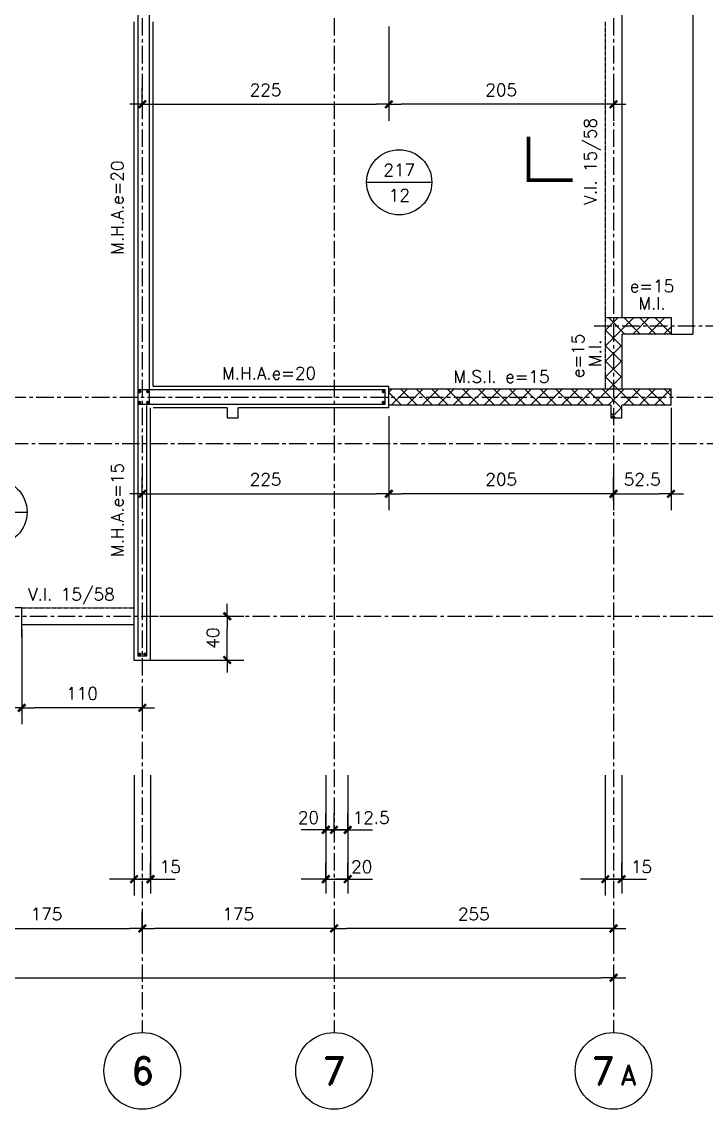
# Model space of a CAD drawing. Header units: millimetres. Extents: x -656237 to -652202, y 83238 to 86298.
# Drawn here: x -654225 to -653600, y 83378 to 84371 of the extents above; entities that cross this region are included whole.
import ezdxf
from ezdxf.enums import TextEntityAlignment as Align

# ---------------------------------------------------------------- set-up
doc = ezdxf.new("R2010")
doc.units = ezdxf.units.MM
doc.header["$LTSCALE"] = 0.5
for name, pattern in [('CENTER', [50.8, 31.75, -6.35, 6.35, -6.35]), ('DASHED', [0.75, 0.5, -0.25]), ('HIDDEN', [0.375, 0.25, -0.125])]:
    doc.linetypes.add(name, pattern=pattern)
for name, color, linetype in [('A-LINEA 015', 6, 'Continuous'), ('BORDE DE LOSAS', 3, 'Continuous'), ('CONTORNOS', 3, 'Continuous'), ('COTAS', 5, 'Continuous'), ('Cotas2', 1, 'Continuous'), ('EJES', 1, 'CENTER'), ('HATCH2', 1, 'HIDDEN'), ('MALLA', 1, 'Continuous'), ('MUROS', 5, 'Continuous'), ('SEGMENTOS1', 2, 'DASHED'), ('TEXTOS1', 9, 'Continuous'), ('VIGAS', 3, 'Continuous')]:
    doc.layers.add(name, color=color, linetype=linetype)
doc.styles.add('ROMAND', font='romand')
doc.styles.add('ROMANS', font='romans')
doc.dimstyles.new('ING-50', dxfattribs={"dimscale": 5, "dimtxt": 2.25, "dimasz": 2.25, "dimexe": 3, "dimexo": 0, "dimgap": 1.5, "dimtad": 1, "dimdec": 1, "dimzin": 12, "dimdsep": 46, "dimtxsty": 'ROMANS', "dimblk1": 'TICK1', "dimblk2": 'TICK1', "dimsah": 1, "dimcen": 0.09, "dimclrd": 2, "dimclre": 1, "dimclrt": 3, "dimadec": 1, "dimazin": 3, "dimtfac": 1, "dimtdec": 1, "dimtix": 1, "dimtmove": 2, "dimatfit": 3, "dimfxl": 3, "dimtolj": 1, "dimtzin": 12, "dimarcsym": 0})

# ---------------------------------------------------------------- blocks, each defined once
blk = doc.blocks.new('EJE-1')
at = {"color": 3, "linetype": 'Continuous'}
blk.add_circle((0, 0), 35, dxfattribs=at)
at = {"color": 5, "linetype": 'Continuous', "style": 'ROMAND'}
blk.add_attdef('0', text='', height=25, dxfattribs=at).set_placement((0.23, 0), align=Align.MIDDLE)
blk = doc.blocks.new('TICK1')
at = {"color": 2}
for points in [[(0, 0), (-1, 0)], [(0, 0), (1, 0)]]:
    blk.add_lwpolyline(points, dxfattribs=at)
at = {"color": 2, "const_width": 0.2}
blk.add_lwpolyline([(-0.3, -0.3), (0.3, 0.3)], dxfattribs=at)
blk = doc.blocks.new('*D26')
at = {"layer": 'COTAS', "color": 1, "lineweight": -2}
for p, q in [((-653947.21, 83588.25), (-653947.21, 83603.25)), ((-653927.21, 83588.25), (-653927.21, 83603.25))]:
    blk.add_line(p, q, dxfattribs=at)
at = {"layer": 'COTAS', "color": 2, "lineweight": -2}
for p, q in [((-653958.46, 83588.25), (-653969.71, 83588.25)), ((-653947.21, 83588.25), (-653927.21, 83588.25)), ((-653915.96, 83588.25), (-653904.71, 83588.25))]:
    blk.add_line(p, q, dxfattribs=at)
at = {"layer": 'Defpoints', "color": 0}
for p in [(-653947.21, 83588.25), (-653927.21, 83588.25), (-653927.21, 83588.25)]:
    blk.add_point(p, dxfattribs=at)
at = {"layer": 'COTAS', "color": 2, "lineweight": -2, "xscale": 11.25, "yscale": 11.25, "zscale": 11.25}
blk.add_blockref('TICK1', (-653947.21, 83588.25), dxfattribs=at)
at = {"layer": 'COTAS', "color": 2, "lineweight": -2, "xscale": 11.25, "yscale": 11.25, "zscale": 11.25, "rotation": 180}
blk.add_blockref('TICK1', (-653927.21, 83588.25), dxfattribs=at)
at = {"layer": 'COTAS', "color": 3, "insert": (-653914.51, 83599.51), "char_height": 11.25, "attachment_point": 5, "style": 'ROMANS'}
blk.add_mtext('\\A1;20', dxfattribs=at)
blk = doc.blocks.new('*D29')
at = {"layer": 'COTAS', "color": 1, "lineweight": -2}
for p, q in [((-654114.71, 83543.25), (-654114.71, 83528.25)), ((-653939.71, 83543.25), (-653939.71, 83528.25))]:
    blk.add_line(p, q, dxfattribs=at)
at = {"layer": 'COTAS', "color": 2, "lineweight": -2}
blk.add_line((-653950.96, 83543.25), (-654103.46, 83543.25), dxfattribs=at)
at = {"layer": 'Defpoints', "color": 0}
for p in [(-654114.71, 83543.25), (-654114.71, 83543.25), (-653939.71, 83543.25)]:
    blk.add_point(p, dxfattribs=at)
at = {"layer": 'COTAS', "color": 2, "lineweight": -2, "xscale": 11.25, "yscale": 11.25, "zscale": 11.25, "rotation": 180}
blk.add_blockref('TICK1', (-654114.71, 83543.25), dxfattribs=at)
at = {"layer": 'COTAS', "color": 2, "lineweight": -2, "xscale": 11.25, "yscale": 11.25, "zscale": 11.25}
blk.add_blockref('TICK1', (-653939.71, 83543.25), dxfattribs=at)
at = {"layer": 'COTAS', "color": 3, "insert": (-654027.21, 83556.38), "char_height": 11.25, "attachment_point": 5, "style": 'ROMANS'}
blk.add_mtext('\\A1;175', dxfattribs=at)
blk = doc.blocks.new('*D30')
at = {"layer": 'COTAS', "color": 1, "lineweight": -2}
for p, q in [((-655844.71, 83498.25), (-655844.71, 83513.25)), ((-653684.71, 83498.25), (-653684.71, 83483.25))]:
    blk.add_line(p, q, dxfattribs=at)
at = {"layer": 'COTAS', "color": 2, "lineweight": -2}
blk.add_line((-655833.46, 83498.25), (-653695.96, 83498.25), dxfattribs=at)
at = {"layer": 'Defpoints', "color": 0}
for p in [(-655844.71, 83498.25), (-653684.71, 83498.25), (-653684.71, 83498.25)]:
    blk.add_point(p, dxfattribs=at)
at = {"layer": 'COTAS', "color": 2, "lineweight": -2, "xscale": 11.25, "yscale": 11.25, "zscale": 11.25, "rotation": 180}
blk.add_blockref('TICK1', (-655844.71, 83498.25), dxfattribs=at)
at = {"layer": 'COTAS', "color": 2, "lineweight": -2, "xscale": 11.25, "yscale": 11.25, "zscale": 11.25}
blk.add_blockref('TICK1', (-653684.71, 83498.25), dxfattribs=at)
at = {"layer": 'COTAS', "color": 3, "insert": (-654764.71, 83511.38), "char_height": 11.25, "attachment_point": 5, "style": 'ROMANS'}
blk.add_mtext('\\A1;2160', dxfattribs=at)
blk = doc.blocks.new('*D58')
at = {"layer": 'COTAS', "color": 1, "lineweight": -2}
for p, q in [((-654107.21, 83588.25), (-654107.21, 83603.25)), ((-654122.21, 83588.25), (-654122.21, 83573.25))]:
    blk.add_line(p, q, dxfattribs=at)
at = {"layer": 'COTAS', "color": 2, "lineweight": -2}
for p, q in [((-654133.46, 83588.25), (-654144.71, 83588.25)), ((-654122.21, 83588.25), (-654107.21, 83588.25)), ((-654095.96, 83588.25), (-654084.71, 83588.25))]:
    blk.add_line(p, q, dxfattribs=at)
at = {"layer": 'Defpoints', "color": 0}
for p in [(-654122.21, 83588.25), (-654107.21, 83588.25), (-654107.21, 83588.25)]:
    blk.add_point(p, dxfattribs=at)
at = {"layer": 'COTAS', "color": 2, "lineweight": -2, "xscale": 11.25, "yscale": 11.25, "zscale": 11.25}
blk.add_blockref('TICK1', (-654122.21, 83588.25), dxfattribs=at)
at = {"layer": 'COTAS', "color": 2, "lineweight": -2, "xscale": 11.25, "yscale": 11.25, "zscale": 11.25, "rotation": 180}
blk.add_blockref('TICK1', (-654107.21, 83588.25), dxfattribs=at)
at = {"layer": 'COTAS', "color": 3, "insert": (-654089.13, 83599.51), "char_height": 11.25, "attachment_point": 5, "style": 'ROMANS'}
blk.add_mtext('\\A1;15', dxfattribs=at)
blk = doc.blocks.new('*D92')
at = {"layer": 'COTAS', "color": 1, "lineweight": -2, "ltscale": 0.5}
for p, q in [((-654504.71, 83814.61), (-654504.71, 83729.59)), ((-654224.71, 83816.32), (-654224.71, 83729.59))]:
    blk.add_line(p, q, dxfattribs=at)
at = {"layer": 'COTAS', "color": 2, "lineweight": -2, "ltscale": 0.5}
blk.add_line((-654493.46, 83744.59), (-654235.96, 83744.59), dxfattribs=at)
at = {"layer": 'Defpoints', "color": 0, "ltscale": 0.5}
for p in [(-654504.71, 83814.61), (-654224.71, 83816.32), (-654224.71, 83744.59)]:
    blk.add_point(p, dxfattribs=at)
at = {"layer": 'COTAS', "color": 2, "lineweight": -2, "ltscale": 0.5, "xscale": 11.25, "yscale": 11.25, "zscale": 11.25, "rotation": 180}
blk.add_blockref('TICK1', (-654504.71, 83744.59), dxfattribs=at)
at = {"layer": 'COTAS', "color": 2, "lineweight": -2, "ltscale": 0.5, "xscale": 11.25, "yscale": 11.25, "zscale": 11.25}
blk.add_blockref('TICK1', (-654224.71, 83744.59), dxfattribs=at)
at = {"layer": 'COTAS', "color": 3, "ltscale": 0.5, "insert": (-654364.71, 83757.71), "char_height": 11.25, "attachment_point": 5, "style": 'ROMANS'}
blk.add_mtext('\\A1;280', dxfattribs=at)
blk = doc.blocks.new('*D93')
at = {"layer": 'COTAS', "color": 1, "lineweight": -2, "ltscale": 0.5}
for p, q in [((-654224.71, 83816.32), (-654224.71, 83729.59)), ((-654114.71, 83762.22), (-654114.71, 83729.59))]:
    blk.add_line(p, q, dxfattribs=at)
at = {"layer": 'COTAS', "color": 2, "lineweight": -2, "ltscale": 0.5}
blk.add_line((-654125.96, 83744.59), (-654213.46, 83744.59), dxfattribs=at)
at = {"layer": 'Defpoints', "color": 0, "ltscale": 0.5}
for p in [(-654224.71, 83816.32), (-654114.71, 83762.22), (-654224.71, 83744.59)]:
    blk.add_point(p, dxfattribs=at)
at = {"layer": 'COTAS', "color": 2, "lineweight": -2, "ltscale": 0.5, "xscale": 11.25, "yscale": 11.25, "zscale": 11.25, "rotation": 180}
blk.add_blockref('TICK1', (-654224.71, 83744.59), dxfattribs=at)
at = {"layer": 'COTAS', "color": 2, "lineweight": -2, "ltscale": 0.5, "xscale": 11.25, "yscale": 11.25, "zscale": 11.25}
blk.add_blockref('TICK1', (-654114.71, 83744.59), dxfattribs=at)
at = {"layer": 'COTAS', "color": 3, "ltscale": 0.5, "insert": (-654169.71, 83757.71), "char_height": 11.25, "attachment_point": 5, "style": 'ROMANS'}
blk.add_mtext('\\A1;110', dxfattribs=at)
blk = doc.blocks.new('*D94')
at = {"layer": 'COTAS', "color": 1, "lineweight": -2, "ltscale": 0.5}
for p, q in [((-654098.57, 83828.25), (-654022.19, 83828.25)), ((-654107.21, 83788.25), (-654022.19, 83788.25))]:
    blk.add_line(p, q, dxfattribs=at)
at = {"layer": 'COTAS', "color": 2, "lineweight": -2, "ltscale": 0.5}
blk.add_line((-654037.19, 83799.5), (-654037.19, 83817), dxfattribs=at)
at = {"layer": 'Defpoints', "color": 0, "ltscale": 0.5}
for p in [(-654098.57, 83828.25), (-654037.19, 83828.25), (-654107.21, 83788.25)]:
    blk.add_point(p, dxfattribs=at)
at = {"layer": 'COTAS', "color": 2, "lineweight": -2, "ltscale": 0.5, "xscale": 11.25, "yscale": 11.25, "zscale": 11.25}
for p, rotation in [((-654037.19, 83828.25), 90), ((-654037.19, 83788.25), 270)]:
    blk.add_blockref('TICK1', p, dxfattribs=dict(at, rotation=rotation))
at = {"layer": 'COTAS', "color": 3, "ltscale": 0.5, "insert": (-654050.31, 83808.25), "char_height": 11.25, "attachment_point": 5, "rotation": 90, "style": 'ROMANS'}
blk.add_mtext('\\A1;40', dxfattribs=at)
blk = doc.blocks.new('*D120')
at = {"layer": 'COTAS', "color": 1, "lineweight": -2}
for p, q in [((-653939.71, 83543.25), (-653939.71, 83528.25)), ((-653684.71, 83543.25), (-653684.71, 83528.25))]:
    blk.add_line(p, q, dxfattribs=at)
at = {"layer": 'COTAS', "color": 2, "lineweight": -2}
blk.add_line((-653695.96, 83543.25), (-653928.46, 83543.25), dxfattribs=at)
at = {"layer": 'Defpoints', "color": 0}
for p in [(-653939.71, 83543.25), (-653939.71, 83543.25), (-653684.71, 83543.25)]:
    blk.add_point(p, dxfattribs=at)
at = {"layer": 'COTAS', "color": 2, "lineweight": -2, "xscale": 11.25, "yscale": 11.25, "zscale": 11.25, "rotation": 180}
blk.add_blockref('TICK1', (-653939.71, 83543.25), dxfattribs=at)
at = {"layer": 'COTAS', "color": 2, "lineweight": -2, "xscale": 11.25, "yscale": 11.25, "zscale": 11.25}
blk.add_blockref('TICK1', (-653684.71, 83543.25), dxfattribs=at)
at = {"layer": 'COTAS', "color": 3, "insert": (-653812.21, 83556.38), "char_height": 11.25, "attachment_point": 5, "style": 'ROMANS'}
blk.add_mtext('\\A1;255', dxfattribs=at)
blk = doc.blocks.new('eje-3')
at = {"color": 3, "linetype": 'Continuous'}
blk.add_circle((0, 0), 35, dxfattribs=at)
at = {"color": 5, "linetype": 'Continuous', "style": 'ROMAND'}
for height, p in [(25, (-9.19, 0)), (18, (13.69, -3.58))]:
    blk.add_attdef('0', text='', height=height, dxfattribs=at).set_placement(p, align=Align.MIDDLE)
blk = doc.blocks.new('*D121')
at = {"layer": 'COTAS', "color": 1, "lineweight": -2}
for p, q in [((-653677.21, 83588.25), (-653677.21, 83603.25)), ((-653692.21, 83588.25), (-653692.21, 83573.25))]:
    blk.add_line(p, q, dxfattribs=at)
at = {"layer": 'COTAS', "color": 2, "lineweight": -2}
for p, q in [((-653703.46, 83588.25), (-653714.71, 83588.25)), ((-653692.21, 83588.25), (-653677.21, 83588.25)), ((-653665.96, 83588.25), (-653654.71, 83588.25))]:
    blk.add_line(p, q, dxfattribs=at)
at = {"layer": 'Defpoints', "color": 0}
for p in [(-653692.21, 83588.25), (-653677.21, 83588.25), (-653677.21, 83588.25)]:
    blk.add_point(p, dxfattribs=at)
at = {"layer": 'COTAS', "color": 2, "lineweight": -2, "xscale": 11.25, "yscale": 11.25, "zscale": 11.25}
blk.add_blockref('TICK1', (-653692.21, 83588.25), dxfattribs=at)
at = {"layer": 'COTAS', "color": 2, "lineweight": -2, "xscale": 11.25, "yscale": 11.25, "zscale": 11.25, "rotation": 180}
blk.add_blockref('TICK1', (-653677.21, 83588.25), dxfattribs=at)
at = {"layer": 'COTAS', "color": 3, "insert": (-653659.13, 83599.51), "char_height": 11.25, "attachment_point": 5, "style": 'ROMANS'}
blk.add_mtext('\\A1;15', dxfattribs=at)
blk = doc.blocks.new('*D125')
at = {"layer": 'COTAS', "color": 1, "lineweight": -2}
for p, q in [((-653632.21, 84018.25), (-653632.21, 83924.94)), ((-653684.71, 83966.47), (-653684.71, 83924.94))]:
    blk.add_line(p, q, dxfattribs=at)
at = {"layer": 'COTAS', "color": 2, "lineweight": -2}
blk.add_line((-653673.46, 83939.94), (-653643.46, 83939.94), dxfattribs=at)
at = {"layer": 'Defpoints', "color": 0}
for p in [(-653632.21, 84018.25), (-653684.71, 83966.47), (-653632.21, 83939.94)]:
    blk.add_point(p, dxfattribs=at)
at = {"layer": 'COTAS', "color": 2, "lineweight": -2, "xscale": 11.25, "yscale": 11.25, "zscale": 11.25, "rotation": 180}
blk.add_blockref('TICK1', (-653684.71, 83939.94), dxfattribs=at)
at = {"layer": 'COTAS', "color": 2, "lineweight": -2, "xscale": 11.25, "yscale": 11.25, "zscale": 11.25}
blk.add_blockref('TICK1', (-653632.21, 83939.94), dxfattribs=at)
at = {"layer": 'COTAS', "color": 3, "insert": (-653658.46, 83953.07), "char_height": 11.25, "attachment_point": 5, "style": 'ROMANS'}
blk.add_mtext('\\A1;52.5', dxfattribs=at)
blk = doc.blocks.new('losa-ne')
at = {"color": 5, "linetype": 'Continuous'}
blk.add_line((-29.75, 0), (29.75, 0), dxfattribs=at)
at = {"color": 3, "linetype": 'Continuous'}
blk.add_circle((0, 0), 29.75, dxfattribs=at)
at = {"color": 3, "linetype": 'Continuous', "style": 'ROMANS'}
for tag, p in [('N%%DL', (0.04, 5.64)), ('ESP', (0.16, -17.44))]:
    blk.add_attdef(tag, text='', height=11.25, dxfattribs=at).set_placement(p, align=Align.CENTER)
blk = doc.blocks.new('*D158')
at = {"layer": 'COTAS', "color": 1, "lineweight": -2}
for p, q in [((-654289.71, 83543.25), (-654289.71, 83558.25)), ((-654114.71, 83543.25), (-654114.71, 83558.25))]:
    blk.add_line(p, q, dxfattribs=at)
at = {"layer": 'COTAS', "color": 2, "lineweight": -2}
blk.add_line((-654278.46, 83543.25), (-654125.96, 83543.25), dxfattribs=at)
at = {"layer": 'Defpoints', "color": 0}
for p in [(-654289.71, 83543.25), (-654114.71, 83543.25), (-654114.71, 83543.25)]:
    blk.add_point(p, dxfattribs=at)
at = {"layer": 'COTAS', "color": 2, "lineweight": -2, "xscale": 11.25, "yscale": 11.25, "zscale": 11.25, "rotation": 180}
blk.add_blockref('TICK1', (-654289.71, 83543.25), dxfattribs=at)
at = {"layer": 'COTAS', "color": 2, "lineweight": -2, "xscale": 11.25, "yscale": 11.25, "zscale": 11.25}
blk.add_blockref('TICK1', (-654114.71, 83543.25), dxfattribs=at)
at = {"layer": 'COTAS', "color": 3, "insert": (-654202.21, 83556.38), "char_height": 11.25, "attachment_point": 5, "style": 'ROMANS'}
blk.add_mtext('\\A1;175', dxfattribs=at)
blk = doc.blocks.new('*D169')
at = {"layer": 'COTAS', "color": 1, "lineweight": -2}
for p, q in [((-653939.71, 83633.25), (-653939.71, 83648.25)), ((-653927.21, 83633.25), (-653927.21, 83648.25))]:
    blk.add_line(p, q, dxfattribs=at)
at = {"layer": 'COTAS', "color": 2, "lineweight": -2}
for p, q in [((-653950.96, 83633.25), (-653962.21, 83633.25)), ((-653939.71, 83633.25), (-653927.21, 83633.25)), ((-653915.96, 83633.25), (-653904.71, 83633.25))]:
    blk.add_line(p, q, dxfattribs=at)
at = {"layer": 'Defpoints', "color": 0}
for p in [(-653939.71, 83633.25), (-653927.21, 83633.25), (-653927.21, 83633.25)]:
    blk.add_point(p, dxfattribs=at)
at = {"layer": 'COTAS', "color": 2, "lineweight": -2, "xscale": 11.25, "yscale": 11.25, "zscale": 11.25}
blk.add_blockref('TICK1', (-653939.71, 83633.25), dxfattribs=at)
at = {"layer": 'COTAS', "color": 2, "lineweight": -2, "xscale": 11.25, "yscale": 11.25, "zscale": 11.25, "rotation": 180}
blk.add_blockref('TICK1', (-653927.21, 83633.25), dxfattribs=at)
at = {"layer": 'COTAS', "color": 3, "insert": (-653905.87, 83644.51), "char_height": 11.25, "attachment_point": 5, "style": 'ROMANS'}
blk.add_mtext('\\A1;12.5', dxfattribs=at)
blk = doc.blocks.new('*D170')
at = {"layer": 'COTAS', "color": 1, "lineweight": -2}
for p, q in [((-653947.21, 83633.25), (-653947.21, 83648.25)), ((-653927.21, 83633.25), (-653927.21, 83648.25))]:
    blk.add_line(p, q, dxfattribs=at)
at = {"layer": 'COTAS', "color": 2, "lineweight": -2}
for p, q in [((-653958.46, 83633.25), (-653969.71, 83633.25)), ((-653947.21, 83633.25), (-653927.21, 83633.25)), ((-653915.96, 83633.25), (-653904.71, 83633.25))]:
    blk.add_line(p, q, dxfattribs=at)
at = {"layer": 'Defpoints', "color": 0}
for p in [(-653947.21, 83633.25), (-653927.21, 83633.25), (-653927.21, 83633.25)]:
    blk.add_point(p, dxfattribs=at)
at = {"layer": 'COTAS', "color": 2, "lineweight": -2, "xscale": 11.25, "yscale": 11.25, "zscale": 11.25}
blk.add_blockref('TICK1', (-653947.21, 83633.25), dxfattribs=at)
at = {"layer": 'COTAS', "color": 2, "lineweight": -2, "xscale": 11.25, "yscale": 11.25, "zscale": 11.25, "rotation": 180}
blk.add_blockref('TICK1', (-653927.21, 83633.25), dxfattribs=at)
at = {"layer": 'COTAS', "color": 3, "insert": (-653963.1, 83644.51), "char_height": 11.25, "attachment_point": 5, "style": 'ROMANS'}
blk.add_mtext('\\A1;20', dxfattribs=at)
blk = doc.blocks.new('*D184')
at = {"layer": 'COTAS', "color": 1, "lineweight": -2}
for p, q in [((-653889.71, 84366.37), (-653889.71, 84280.45)), ((-654114.71, 84295.45), (-654114.71, 84310.45))]:
    blk.add_line(p, q, dxfattribs=at)
at = {"layer": 'COTAS', "color": 2, "lineweight": -2}
blk.add_line((-654103.46, 84295.45), (-653900.96, 84295.45), dxfattribs=at)
at = {"layer": 'Defpoints', "color": 0}
for p in [(-653889.71, 84366.37), (-654114.71, 84295.45), (-653889.71, 84295.45)]:
    blk.add_point(p, dxfattribs=at)
at = {"layer": 'COTAS', "color": 2, "lineweight": -2, "xscale": 11.25, "yscale": 11.25, "zscale": 11.25, "rotation": 180}
blk.add_blockref('TICK1', (-654114.71, 84295.45), dxfattribs=at)
at = {"layer": 'COTAS', "color": 2, "lineweight": -2, "xscale": 11.25, "yscale": 11.25, "zscale": 11.25}
blk.add_blockref('TICK1', (-653889.71, 84295.45), dxfattribs=at)
at = {"layer": 'COTAS', "color": 3, "insert": (-654002.21, 84308.58), "char_height": 11.25, "attachment_point": 5, "style": 'ROMANS'}
blk.add_mtext('\\A1;225', dxfattribs=at)
blk = doc.blocks.new('*D185')
at = {"layer": 'COTAS', "color": 1, "lineweight": -2}
for p, q in [((-653889.71, 84366.37), (-653889.71, 84280.45)), ((-653684.71, 84308.85), (-653684.71, 84280.45))]:
    blk.add_line(p, q, dxfattribs=at)
at = {"layer": 'COTAS', "color": 2, "lineweight": -2}
blk.add_line((-653695.96, 84295.45), (-653878.46, 84295.45), dxfattribs=at)
at = {"layer": 'Defpoints', "color": 0}
for p in [(-653889.71, 84366.37), (-653684.71, 84308.85), (-653889.71, 84295.45)]:
    blk.add_point(p, dxfattribs=at)
at = {"layer": 'COTAS', "color": 2, "lineweight": -2, "xscale": 11.25, "yscale": 11.25, "zscale": 11.25, "rotation": 180}
blk.add_blockref('TICK1', (-653889.71, 84295.45), dxfattribs=at)
at = {"layer": 'COTAS', "color": 2, "lineweight": -2, "xscale": 11.25, "yscale": 11.25, "zscale": 11.25}
blk.add_blockref('TICK1', (-653684.71, 84295.45), dxfattribs=at)
at = {"layer": 'COTAS', "color": 3, "insert": (-653787.21, 84308.58), "char_height": 11.25, "attachment_point": 5, "style": 'ROMANS'}
blk.add_mtext('\\A1;205', dxfattribs=at)
blk = doc.blocks.new('*D188')
at = {"layer": 'COTAS', "color": 1, "lineweight": -2}
for p, q in [((-653889.71, 84010.85), (-653889.71, 83924.94)), ((-654114.71, 83939.94), (-654114.71, 83954.94))]:
    blk.add_line(p, q, dxfattribs=at)
at = {"layer": 'COTAS', "color": 2, "lineweight": -2}
blk.add_line((-654103.46, 83939.94), (-653900.96, 83939.94), dxfattribs=at)
at = {"layer": 'Defpoints', "color": 0}
for p in [(-653889.71, 84010.85), (-654114.71, 83939.94), (-653889.71, 83939.94)]:
    blk.add_point(p, dxfattribs=at)
at = {"layer": 'COTAS', "color": 2, "lineweight": -2, "xscale": 11.25, "yscale": 11.25, "zscale": 11.25, "rotation": 180}
blk.add_blockref('TICK1', (-654114.71, 83939.94), dxfattribs=at)
at = {"layer": 'COTAS', "color": 2, "lineweight": -2, "xscale": 11.25, "yscale": 11.25, "zscale": 11.25}
blk.add_blockref('TICK1', (-653889.71, 83939.94), dxfattribs=at)
at = {"layer": 'COTAS', "color": 3, "insert": (-654002.21, 83953.07), "char_height": 11.25, "attachment_point": 5, "style": 'ROMANS'}
blk.add_mtext('\\A1;225', dxfattribs=at)
blk = doc.blocks.new('*D189')
at = {"layer": 'COTAS', "color": 1, "lineweight": -2}
for p, q in [((-653889.71, 84010.85), (-653889.71, 83924.94)), ((-653684.71, 83934.08), (-653684.71, 83954.94))]:
    blk.add_line(p, q, dxfattribs=at)
at = {"layer": 'COTAS', "color": 2, "lineweight": -2}
blk.add_line((-653695.96, 83939.94), (-653878.46, 83939.94), dxfattribs=at)
at = {"layer": 'Defpoints', "color": 0}
for p in [(-653889.71, 84010.85), (-653889.71, 83939.94), (-653684.71, 83934.08)]:
    blk.add_point(p, dxfattribs=at)
at = {"layer": 'COTAS', "color": 2, "lineweight": -2, "xscale": 11.25, "yscale": 11.25, "zscale": 11.25, "rotation": 180}
blk.add_blockref('TICK1', (-653889.71, 83939.94), dxfattribs=at)
at = {"layer": 'COTAS', "color": 2, "lineweight": -2, "xscale": 11.25, "yscale": 11.25, "zscale": 11.25}
blk.add_blockref('TICK1', (-653684.71, 83939.94), dxfattribs=at)
at = {"layer": 'COTAS', "color": 3, "insert": (-653787.21, 83953.07), "char_height": 11.25, "attachment_point": 5, "style": 'ROMANS'}
blk.add_mtext('\\A1;205', dxfattribs=at)
blk = doc.blocks.new('corte9')
at = {"color": 2, "const_width": 3.51}
blk.add_lwpolyline([(0, 39.53), (0, 0), (40.47, 0)], dxfattribs=at)

msp = doc.modelspace()

# ---------------------------------------------------------------- hatches: boundary and pattern name
at = {"layer": 'HATCH2'}
h = msp.add_hatch(dxfattribs=at)
h.set_pattern_fill('_USER', color=256, scale=10, angle=45, style=0, double=1, pattern_type=0)
h.set_pattern_definition([(45, (0, 0), (-7.07106781, 7.07106781), []), (135, (0, 0), (-7.07106781, -7.07106781), [])])
h.paths.add_polyline_path([(-653684.715, 84093.253), (-653692.215, 84093.253), (-653692.215, 84035.753), (-653889.715, 84035.753), (-653889.715, 84028.253), (-653684.715, 84028.253)])
h.paths.add_polyline_path([(-653684.715, 84028.253), (-653889.715, 84028.253), (-653889.715, 84020.753), (-653687.215, 84020.753), (-653687.215, 84009.253), (-653684.715, 84009.253)])
h.paths.add_polyline_path([(-653632.215, 84035.753), (-653677.215, 84035.753), (-653677.215, 84085.753), (-653632.215, 84085.753), (-653632.215, 84093.253), (-653684.715, 84093.253), (-653684.715, 84028.253), (-653632.215, 84028.253)])
h.paths.add_polyline_path([(-653684.715, 84100.753), (-653692.215, 84100.753), (-653692.215, 84093.253), (-653684.715, 84093.253)])
h.paths.add_polyline_path([(-653632.215, 84100.753), (-653677.215, 84100.753), (-653684.715, 84100.753), (-653684.715, 84093.253), (-653632.215, 84093.253)])
h.paths.add_polyline_path([(-653677.215, 84020.753), (-653632.215, 84020.753), (-653632.215, 84028.253), (-653684.715, 84028.253), (-653684.715, 84009.253), (-653677.215, 84009.253)])

# ---------------------------------------------------------------- linework, layer by layer
at = {"layer": 'BORDE DE LOSAS', "ltscale": 0.5}
msp.add_line((-653612.215, 84615.753), (-653612.215, 84085.753), dxfattribs=at)
at = {"layer": 'CONTORNOS', "ltscale": 0.5}
for p, q in [((-653632.215, 84085.753), (-653612.215, 84085.753)), ((-653687.215, 84020.753), (-653687.215, 84009.253)), ((-653677.215, 84009.253), (-653677.215, 84020.753)), ((-653687.215, 84009.253), (-653677.215, 84009.253))]:
    msp.add_line(p, q, dxfattribs=at)
at = {"layer": 'Cotas2'}
for p, q in [((-654122.215, 83683.253), (-654122.215, 83575.257)), ((-654107.215, 83683.253), (-654107.215, 83575.257)), ((-653947.215, 83683.253), (-653947.215, 83575.257)), ((-653927.215, 83683.253), (-653927.215, 83575.257)), ((-653692.215, 83683.253), (-653692.215, 83575.257)), ((-653677.215, 83683.253), (-653677.215, 83575.257))]:
    msp.add_line(p, q, dxfattribs=at)
at = {"layer": 'EJES'}
for p, q in [((-654114.715, 86228.253), (-654114.715, 83448.253)), ((-653939.715, 86228.253), (-653939.715, 83448.253)), ((-653684.715, 86228.253), (-653684.715, 83448.253)), ((-653702.227, 84093.253), (-653137.403, 84093.253)), ((-656167.215, 84028.253), (-653137.403, 84028.253)), ((-654513.999, 83985.753), (-653157.403, 83985.753)), ((-654547.463, 83828.253), (-653137.403, 83828.253))]:
    msp.add_line(p, q, dxfattribs=at)
at = {"layer": 'MALLA', "ltscale": 0.5}
for p, q in [((-654118.715, 84614.753), (-654118.715, 83791.955)), ((-654108.215, 84021.753), (-654108.215, 84614.753)), ((-653893.215, 84034.753), (-654118.715, 84034.753)), ((-654108.215, 84021.753), (-654108.215, 84034.753)), ((-653893.215, 84021.753), (-653893.215, 84034.753)), ((-654118.715, 84021.753), (-653893.215, 84021.753)), ((-654118.715, 84021.753), (-654108.215, 84021.753)), ((-654110.715, 83791.955), (-654110.715, 84020.498)), ((-654118.715, 83791.955), (-654110.715, 83791.955))]:
    msp.add_line(p, q, dxfattribs=at)
at = {"layer": 'MALLA', "ltscale": 0.5, "const_width": 1.5}
for points in [[(-654117.874, 84033.191, 1), (-654116.374, 84033.191, 1)], [(-654110.556, 84033.162, 1), (-654109.056, 84033.162, 1)], [(-653895.556, 84033.162, 1), (-653894.056, 84033.162, 1)], [(-653895.556, 84033.162, 1), (-653894.056, 84033.162, 1)], [(-654117.874, 84023.344, 1), (-654116.374, 84023.344, 1)], [(-654110.556, 84023.344, 1), (-654109.056, 84023.344, 1)], [(-654110.556, 84023.344, 1), (-654109.056, 84023.344, 1)], [(-653895.556, 84023.327, 1), (-653894.056, 84023.327, 1)], [(-654117.767, 83793.557, 1), (-654116.267, 83793.557, 1)], [(-654113.056, 83793.557, 1), (-654111.556, 83793.557, 1)]]:
    msp.add_lwpolyline(points, format="xyb", close=True, dxfattribs=at)
at = {"layer": 'MUROS'}
for p, q in [((-654122.215, 83788.253), (-654122.215, 84370.753)), ((-654122.215, 83788.253), (-654122.215, 84370.753)), ((-654104.715, 84038.253), (-654104.715, 84370.753)), ((-654104.715, 84038.253), (-654104.715, 84370.753)), ((-654104.715, 84038.253), (-653889.715, 84038.253)), ((-653889.715, 84018.253), (-653889.715, 84038.253)), ((-654107.215, 83788.253), (-654107.215, 84018.253)), ((-654037.215, 84018.253), (-654104.715, 84018.253)), ((-654037.215, 84018.253), (-654037.215, 84009.253)), ((-653889.715, 84018.253), (-654027.215, 84018.253)), ((-654027.215, 84009.253), (-654027.215, 84018.253)), ((-654037.215, 84009.253), (-654027.215, 84009.253)), ((-654224.715, 83835.753), (-654504.715, 83835.753)), ((-654224.715, 83809.253), (-654224.715, 83835.753)), ((-654122.215, 83788.253), (-654107.215, 83788.253))]:
    msp.add_line(p, q, dxfattribs=at)
at = {"layer": 'SEGMENTOS1', "ltscale": 0.5}
for p, q in [((-653692.215, 84370.753), (-653692.215, 84035.753)), ((-653692.215, 84100.753), (-653677.215, 84100.753)), ((-654224.715, 83835.753), (-654122.215, 83835.753))]:
    msp.add_line(p, q, dxfattribs=at)
at = {"layer": 'VIGAS', "ltscale": 0.5}
for p, q in [((-653677.215, 84600.753), (-653677.215, 84100.753)), ((-653677.215, 84100.753), (-653632.215, 84100.753)), ((-653632.215, 84100.753), (-653632.215, 84085.753)), ((-653632.215, 84085.753), (-653677.215, 84085.753)), ((-653677.215, 84085.753), (-653677.215, 84035.753)), ((-653889.715, 84035.753), (-653632.215, 84035.753)), ((-653632.215, 84020.753), (-653632.215, 84035.753)), ((-653687.215, 84020.753), (-653889.715, 84020.753)), ((-653632.215, 84020.753), (-653677.215, 84020.753)), ((-654224.715, 83820.753), (-654122.215, 83820.753))]:
    msp.add_line(p, q, dxfattribs=at)

# ---------------------------------------------------------------- block references
at = {"layer": 'A-LINEA 015', "ltscale": 0.5}
for p, values in [((-654114.715, 83413.253), {'0': '6'}), ((-653939.715, 83413.253), {'0': '7'})]:
    msp.add_blockref('EJE-1', p, dxfattribs=at).add_auto_attribs(values)
ref = msp.add_blockref('eje-3', (-653684.715, 83413.253), dxfattribs=at)
ref.add_attrib('0', '7', dxfattribs={"layer": '0', "color": 5, "linetype": 'Continuous', "height": 25, "style": 'ROMAND'}).set_placement((-653693.905, 83413.253), align=Align.MIDDLE)
ref.add_attrib('0', 'A', dxfattribs={"layer": '0', "color": 5, "linetype": 'Continuous', "height": 18, "style": 'ROMAND'}).set_placement((-653671.028, 83409.67), align=Align.MIDDLE)
at = {"layer": 'CONTORNOS', "ltscale": 0.5}
msp.add_blockref('corte9', (-653762.335, 84226.198), dxfattribs=at)
at = {"layer": 'TEXTOS1', "ltscale": 0.5}
for p, values in [((-653880.269, 84224.254), {'N%%DL': '217', 'ESP': '12'}), ((-654249.569, 83923.282), {'N%%DL': '218', 'ESP': '12'})]:
    msp.add_blockref('losa-ne', p, dxfattribs=at).add_auto_attribs(values)

# ---------------------------------------------------------------- texts
at = {"layer": 'TEXTOS1', "style": 'ROMANS'}
for s, p in [('V.I. 15/58', (-653700.259, 84243.362)), ('M.H.A.e=20', (-654131.844, 84201.178)), ('e=15', (-653711.638, 84065.799)), ('M.I.', (-653696.063, 84068.194)), ('M.H.A.e=15', (-654131.844, 83925.195))]:
    msp.add_text(s, height=11.25, rotation=90, dxfattribs=at).set_placement(p, align=Align.CENTER)
for s, p in [('e=15', (-653649.601, 84123.829)), ('M.I.', (-653649.601, 84108.254)), ('M.H.A.e=20', (-653999.045, 84044.371)), ('M.S.I. e=15', (-653786.919, 84041.253)), ('V.I. 15/58', (-654179.416, 83842.53))]:
    msp.add_text(s, height=11.25, dxfattribs=at).set_placement(p, align=Align.CENTER)

# ---------------------------------------------------------------- dimensions: what is measured, and where the dimension line sits
at = {"layer": 'COTAS'}
for base, p1, p2, picture, middle in [((-653889.715, 84295.453), (-654114.715, 84295.453), (-653889.715, 84366.365), '*D184', (-654002.215, 84308.578)), ((-653632.215, 83939.941), (-653684.715, 83966.468), (-653632.215, 84018.253), '*D125', (-653658.465, 83953.066)), ((-653889.715, 83939.941), (-654114.715, 83939.941), (-653889.715, 84010.853), '*D188', (-654002.215, 83953.066)), ((-653684.715, 83498.253), (-655844.715, 83498.253), (-653684.715, 83498.253), '*D30', (-654764.715, 83511.378))]:
    dim = msp.add_linear_dim(base=base, p1=p1, p2=p2, dimstyle='ING-50', dxfattribs=at)
    dim.commit()
    dim.dimension.update_dxf_attribs({"geometry": picture, "text_midpoint": middle})
for base, p1, p2, angle, picture, middle in [((-653889.715, 84295.453), (-653684.715, 84308.847), (-653889.715, 84366.365), 180, '*D185', (-653787.215, 84308.578)), ((-653889.715, 83939.941), (-653684.715, 83934.083), (-653889.715, 84010.853), 180, '*D189', (-653787.215, 83953.066)), ((-654114.715, 83543.253), (-654289.715, 83543.253), (-654114.715, 83543.253), 0, '*D158', (-654202.215, 83556.378)), ((-654114.715, 83543.253), (-653939.715, 83543.253), (-654114.715, 83543.253), 180, '*D29', (-654027.215, 83556.378)), ((-653939.715, 83543.253), (-653684.715, 83543.253), (-653939.715, 83543.253), 180, '*D120', (-653812.215, 83556.378))]:
    dim = msp.add_linear_dim(base=base, p1=p1, p2=p2, angle=angle, dimstyle='ING-50', dxfattribs=at)
    dim.commit()
    dim.dimension.update_dxf_attribs({"geometry": picture, "text_midpoint": middle})
at = {"layer": 'COTAS', "ltscale": 0.5}
for base, p1, p2, angle, picture, middle in [((-654037.189, 83828.253), (-654107.215, 83788.253), (-654098.566, 83828.253), 270, '*D94', (-654050.314, 83808.253)), ((-654224.715, 83744.587), (-654504.715, 83814.613), (-654224.715, 83816.324), 180, '*D92', (-654364.715, 83757.712)), ((-654224.715, 83744.587), (-654114.715, 83762.22), (-654224.715, 83816.324), 0, '*D93', (-654169.715, 83757.712))]:
    dim = msp.add_linear_dim(base=base, p1=p1, p2=p2, angle=angle, dimstyle='ING-50', dxfattribs=at)
    dim.commit()
    dim.dimension.update_dxf_attribs({"geometry": picture, "text_midpoint": middle})
at = {"layer": 'COTAS'}
for base, p1, p2, picture, middle in [((-653927.215, 83633.253), (-653947.215, 83633.253), (-653927.215, 83633.253), '*D170', (-653963.095, 83644.506)), ((-653927.215, 83633.253), (-653939.715, 83633.253), (-653927.215, 83633.253), '*D169', (-653905.867, 83644.506)), ((-654107.215, 83588.253), (-654122.215, 83588.253), (-654107.215, 83588.253), '*D58', (-654089.135, 83599.506)), ((-653927.215, 83588.253), (-653947.215, 83588.253), (-653927.215, 83588.253), '*D26', (-653914.51, 83599.506)), ((-653677.215, 83588.253), (-653692.215, 83588.253), (-653677.215, 83588.253), '*D121', (-653659.135, 83599.506))]:
    dim = msp.add_linear_dim(base=base, p1=p1, p2=p2, dimstyle='ING-50', dxfattribs=at)
    dim.commit()
    dim.dimension.update_dxf_attribs({"geometry": picture, "text_midpoint": middle, "dimtype": 160})

doc.saveas('drawing.dxf')
